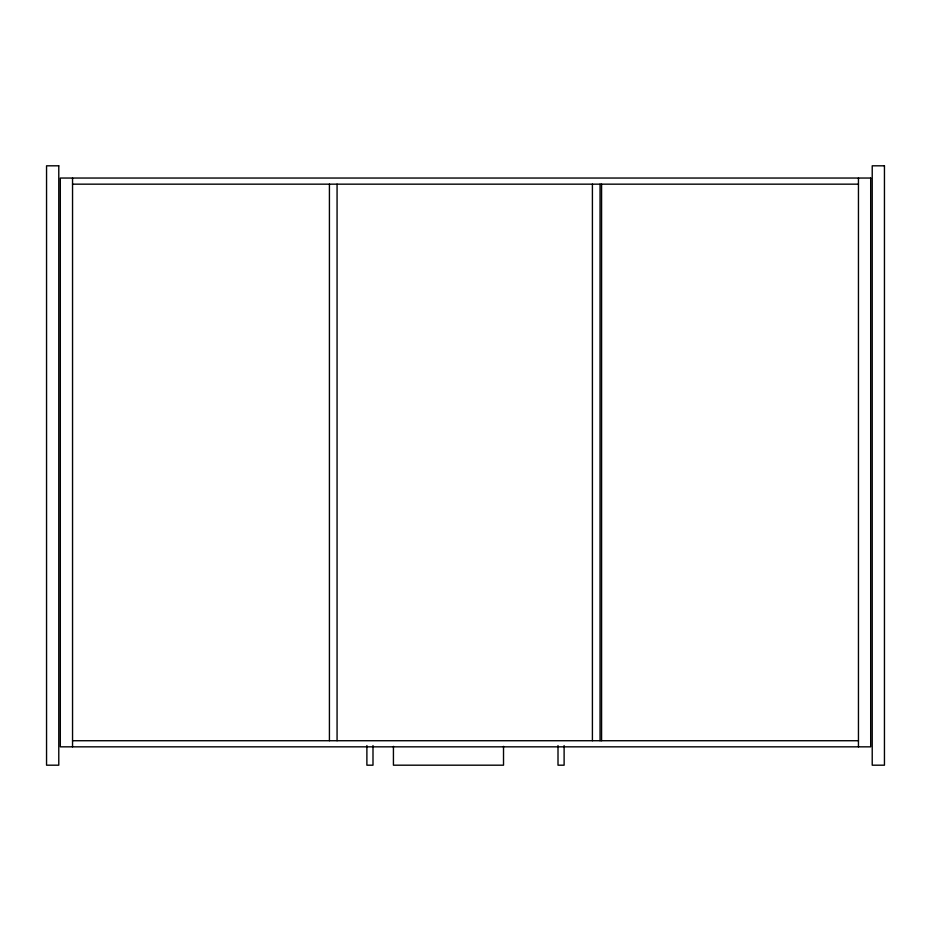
<?xml version="1.0" encoding="UTF-8"?>
<svg xmlns="http://www.w3.org/2000/svg" width="931" height="931" viewBox="0 0 931 931"><rect width="100%" height="100%" fill="white"/><g stroke="black" fill="none" stroke-linecap="round" stroke-linejoin="round"><path stroke-width="1.4" d="M72.548 184.163L858.452 184.163M72.548 740.727L858.452 740.727M858.452 178.042L858.452 746.837M601.577 184.163L601.577 740.727M600.053 184.163L600.053 740.727M592.407 184.163L592.407 740.727M564.116 745.568L564.116 765.189L558.006 765.189L558.006 745.568M503.52 746.371L503.52 765.189L393.429 765.189L393.429 746.371M372.994 745.568L372.994 765.189L366.884 765.189L366.884 745.568M337.069 184.163L337.069 740.727M329.423 184.163L329.423 740.727M72.548 178.042L72.548 746.837M58.781 165.811L46.55 165.811L46.55 765.189L58.781 765.189L58.781 165.811M884.45 165.811L872.219 165.811L872.219 765.189L884.45 765.189L884.45 165.811M870.694 178.042L60.306 178.042L60.306 746.837L870.694 746.837L870.694 178.042"/></g></svg>
